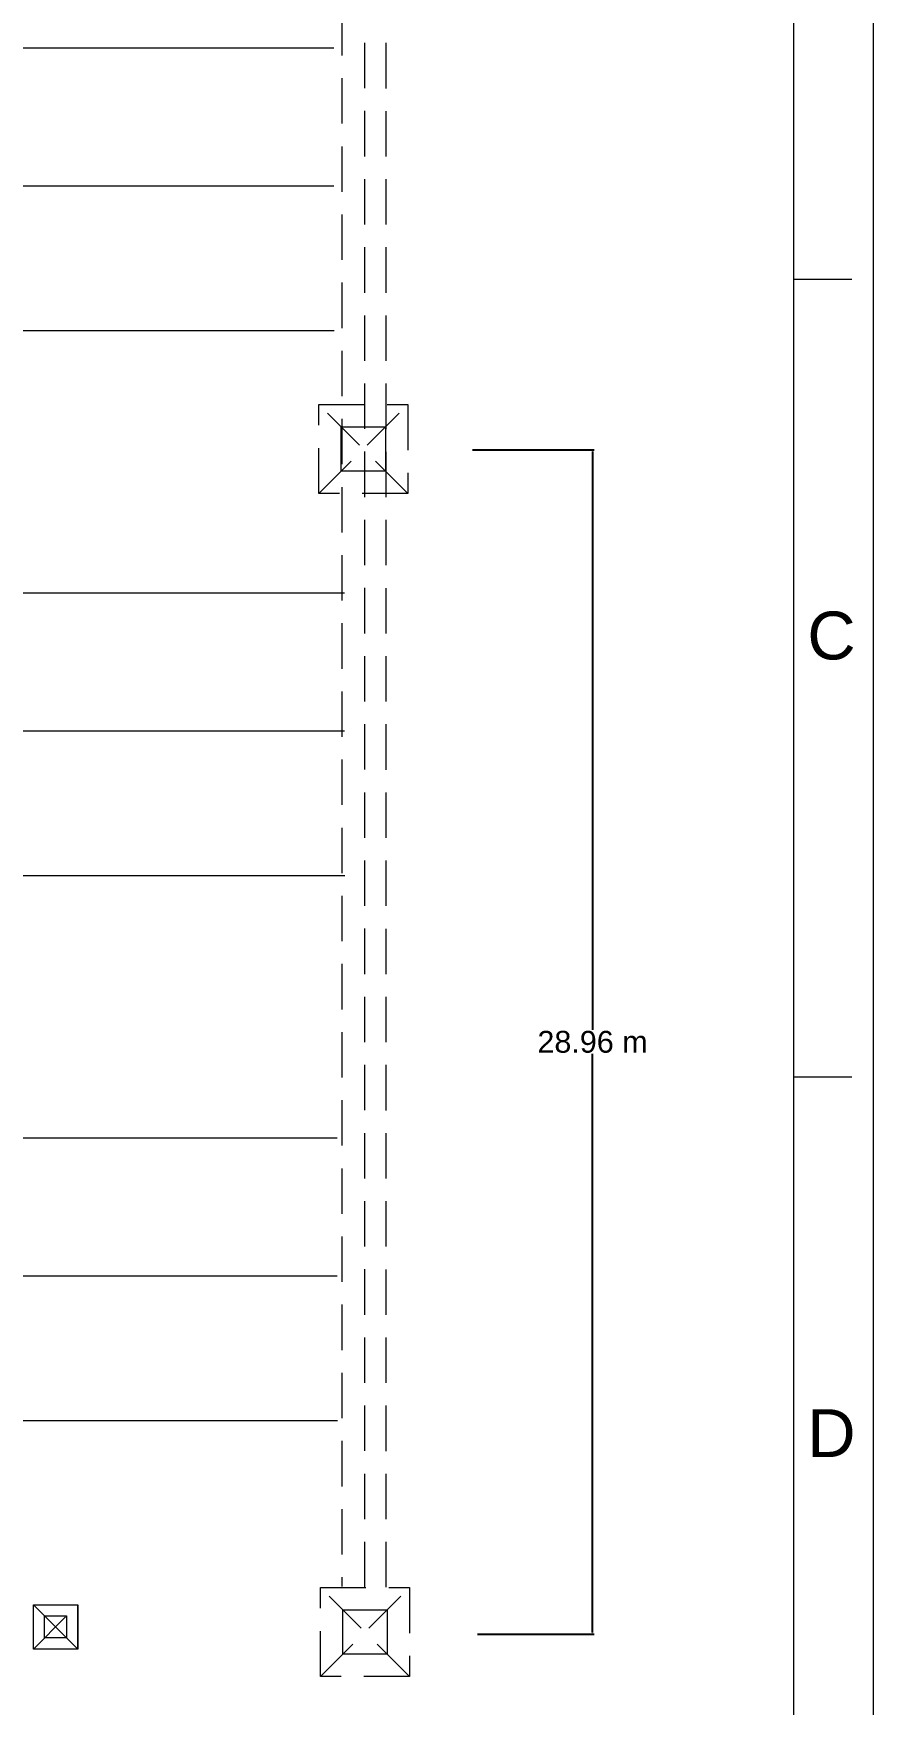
# Model space of a CAD drawing. Header units: inches. Extents: x 3989 to 4711, y 2881 to 3348.
# Drawn here: x 4618.5 to 4711.1, y 3006.8 to 3190.7 of the extents above; entities that cross this region are included whole.
import ezdxf
from ezdxf.enums import TextEntityAlignment as Align

# ---------------------------------------------------------------- set-up
doc = ezdxf.new("R2010")
doc.units = ezdxf.units.IN
doc.header["$MEASUREMENT"] = 0
doc.linetypes.add('DASHED', pattern=[0.75, 0.5, -0.25])
doc.layers.add('COTAS', color=4, linetype='Continuous')
doc.layers.add('ROTULO', color=7, linetype='Continuous')
doc.styles.add('SANSSERIF', font='sas_____.pfb')
doc.styles.get("Standard").update_dxf_attribs({"font": 'arial.ttf'})
doc.dimstyles.get("Standard").update_dxf_attribs({"dimtxt": 0.18, "dimasz": 0.18, "dimexe": 0.18, "dimexo": 0.0625, "dimgap": 0.09, "dimtad": 0, "dimtih": 1, "dimtoh": 1, "dimdec": 4, "dimzin": 0, "dimdsep": 46, "dimtxsty": 'Standard', "dimcen": 0.09, "dimadec": 0, "dimazin": 0, "dimtfac": 1, "dimtdec": 4, "dimtofl": 0, "dimtmove": 0, "dimatfit": 3, "dimfxl": 1, "dimtolj": 1, "dimtzin": 0, "dimarcsym": 0})

# ---------------------------------------------------------------- blocks, each defined once
blk = doc.blocks.new('*D35')
at = {"color": 0, "lineweight": -2, "transparency": 16777216}
for p, q in [((4666.91, 3144.91), (4680.3, 3144.91)), ((4680.12, 3144.73), (4680.12, 3081.04)), ((4680.12, 3014.71), (4680.12, 3078.4)), ((4667.44, 3014.53), (4680.3, 3014.53))]:
    blk.add_line(p, q, dxfattribs=at)
at = {"color": 0, "transparency": 16777216}
for points in [[(4680.09, 3144.73), (4680.15, 3144.73), (4680.12, 3144.91)], [(4680.09, 3014.71), (4680.15, 3014.71), (4680.12, 3014.53)]]:
    blk.add_solid(points, dxfattribs=at)
at = {"layer": 'Defpoints', "color": 0, "transparency": 16777216}
for p in [(4666.84, 3144.91), (4667.38, 3014.53), (4680.12, 3014.53)]:
    blk.add_point(p, dxfattribs=at)
at = {"color": 0, "transparency": 16777216, "insert": (4680.12, 3079.72), "char_height": 0.18, "width": 12.0006, "attachment_point": 5}
blk.add_mtext('\\A1;{\\H13.35778x;28.96 m}', dxfattribs=at)

msp = doc.modelspace()

# ---------------------------------------------------------------- linework, layer by layer
at = {"color": 18, "lineweight": 0, "true_color": 0x000000}
for p, q in [((4711.07001, 2880.95958), (4711.07001, 3348.05493)), ((4702.29002, 2889.73957), (4702.29002, 3339.27494)), ((4702.29002, 3163.67519), (4708.68156, 3163.67519)), ((4702.29002, 3075.87531), (4708.68156, 3075.87531))]:
    msp.add_line(p, q, dxfattribs=at)
at = {"linetype": 'DASHED', "lineweight": 0, "ltscale": 10}
for p, q in [((4652.49798, 3253.30244), (4652.49798, 3019.76266)), ((4655.02748, 3019.69548), (4655.02748, 3253.16134)), ((4657.4063, 3019.6874), (4657.4063, 3253.22016))]:
    msp.add_line(p, q, dxfattribs=at)
at = {"color": 3, "lineweight": 0}
for p, q in [((4651.61537, 3189.10919), (4424.11196, 3189.10919)), ((4424.17777, 3173.95912), (4651.62267, 3173.95912)), ((4424.25833, 3158.03449), (4651.65252, 3158.03449)), ((4652.78933, 3129.1161), (4425.28592, 3129.1161)), ((4425.35172, 3113.96603), (4652.79663, 3113.96603)), ((4425.43229, 3098.0414), (4652.82647, 3098.0414)), ((4651.98952, 3069.1245), (4424.48611, 3069.1245)), ((4424.55191, 3053.97443), (4651.99682, 3053.97443)), ((4424.63248, 3038.0498), (4652.02666, 3038.0498))]:
    msp.add_line(p, q, dxfattribs=at)
at = {"layer": 'COTAS', "color": 0, "linetype": 'DASHED', "lineweight": 0, "ltscale": 10}
for p, q in [((4649.98581, 3140.09604), (4649.98581, 3149.87521)), ((4649.98581, 3149.87521), (4659.76498, 3149.87521)), ((4649.98581, 3140.09604), (4659.76498, 3149.87521)), ((4659.76498, 3140.09604), (4649.98581, 3149.87521)), ((4659.76498, 3149.87521), (4659.76498, 3140.09604)), ((4652.43061, 3142.54083), (4652.43061, 3147.43042)), ((4652.43061, 3147.43042), (4657.32019, 3147.43042)), ((4657.32019, 3147.43042), (4657.32019, 3142.54083)), ((4657.32019, 3142.54083), (4652.43061, 3142.54083)), ((4659.76498, 3140.09604), (4649.98581, 3140.09604)), ((4650.17099, 3009.87781), (4650.17099, 3019.65699)), ((4650.17099, 3019.65699), (4659.95016, 3019.65699)), ((4650.17099, 3009.87781), (4659.95016, 3019.65699)), ((4659.95016, 3009.87781), (4650.17099, 3019.65699)), ((4659.95016, 3019.65699), (4659.95016, 3009.87781)), ((4618.55457, 3017.76399), (4623.42585, 3017.76399)), ((4618.55457, 3012.89271), (4618.55457, 3017.76399)), ((4618.55457, 3017.76399), (4623.42585, 3012.89271)), ((4618.55457, 3012.89271), (4623.42585, 3017.76399)), ((4618.55457, 3012.89271), (4618.55457, 3017.76399)), ((4618.55457, 3017.76399), (4623.42585, 3017.76399)), ((4618.55457, 3012.89271), (4623.42585, 3017.76399)), ((4623.42585, 3012.89271), (4618.55457, 3017.76399)), ((4623.42585, 3017.76399), (4623.42585, 3012.89271)), ((4623.42585, 3017.76399), (4623.42585, 3012.89271)), ((4623.42585, 3012.89271), (4623.42585, 3017.76399)), ((4652.61578, 3012.32261), (4652.61578, 3017.21219)), ((4652.61578, 3017.21219), (4657.50536, 3017.21219)), ((4657.50536, 3017.21219), (4657.50536, 3012.32261)), ((4618.54803, 3016.54617), (4618.54803, 3016.54617)), ((4619.77239, 3016.54617), (4622.20803, 3016.54617)), ((4619.77239, 3014.11053), (4619.77239, 3016.54617)), ((4619.77239, 3014.11053), (4619.77239, 3016.54617)), ((4622.20803, 3016.54617), (4622.20803, 3014.11053)), ((4622.20803, 3016.54617), (4622.20803, 3014.11053)), ((4622.20803, 3014.11053), (4619.77239, 3014.11053)), ((4622.20803, 3014.11053), (4619.77239, 3014.11053)), ((4623.42585, 3012.89271), (4618.55457, 3012.89271)), ((4623.42585, 3012.89271), (4618.55457, 3012.89271)), ((4657.50536, 3012.32261), (4652.61578, 3012.32261)), ((4659.95016, 3009.87781), (4650.17099, 3009.87781))]:
    msp.add_line(p, q, dxfattribs=at)

# ---------------------------------------------------------------- texts
at = {"layer": 'ROTULO', "color": 18, "lineweight": 0, "true_color": 0x000000, "style": 'SANSSERIF'}
for s, p in [('C', (4706.43071, 3121.82537)), ('D', (4706.43071, 3034.02549))]:
    msp.add_text(s, height=5.26799, dxfattribs=at).set_placement(p, align=Align.CENTER)

# ---------------------------------------------------------------- dimensions: what is measured, and where the dimension line sits
dim = msp.add_linear_dim(base=(4680.12208, 3014.53252), p1=(4666.84377, 3144.91234), p2=(4667.38163, 3014.53252), angle=90, text='{\\H13.35778x;28.96 m}', dimstyle='Standard')
dim.commit()
dim.dimension.update_dxf_attribs({"geometry": '*D35', "text_midpoint": (4680.12208, 3079.72243)})

doc.saveas('drawing.dxf')
